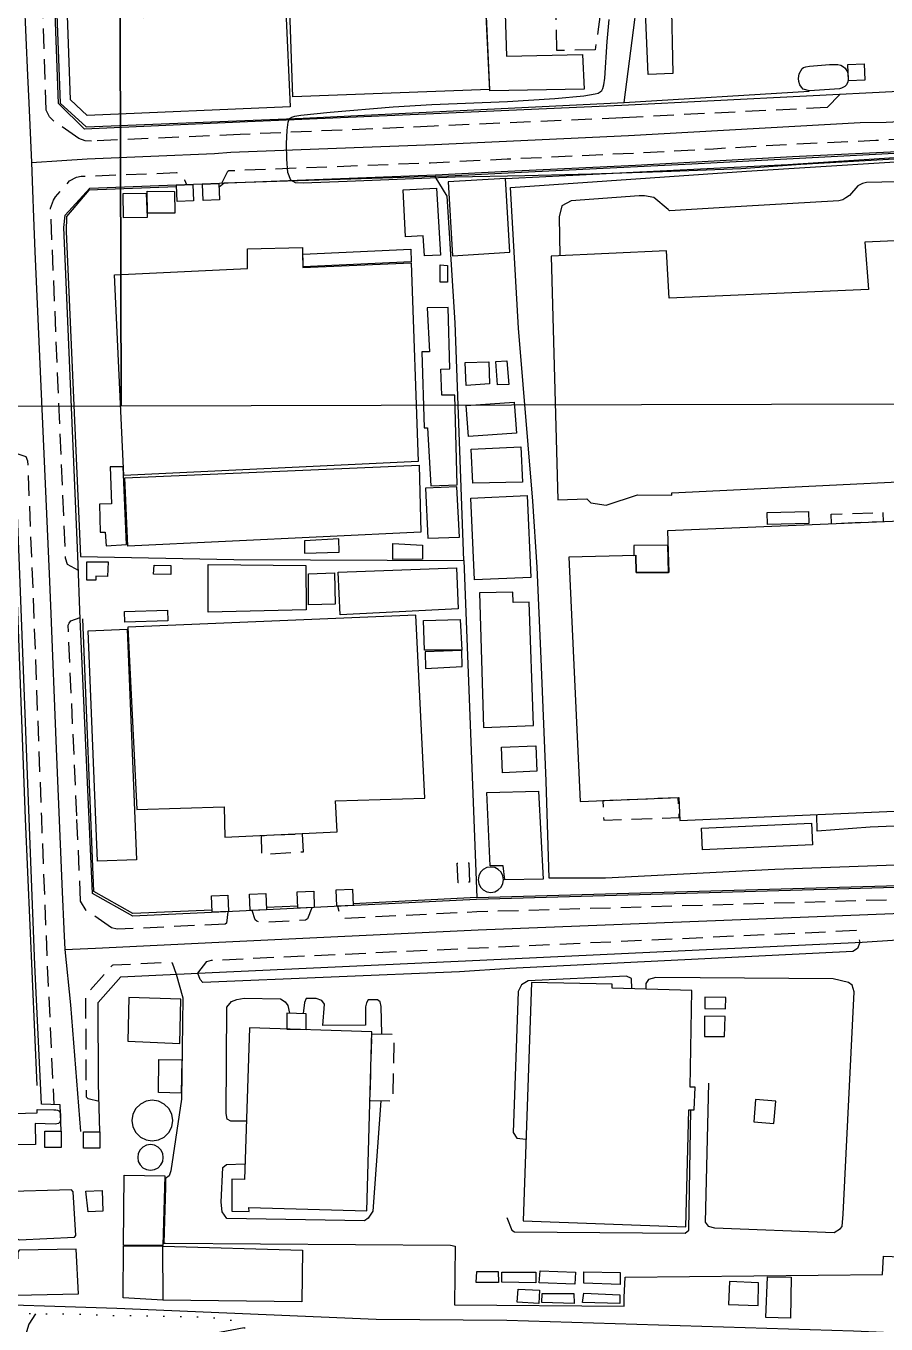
# Model space of a CAD drawing. Header units: millimetres. Extents: x 220021 to 223505, y 489325 to 491820.
# Drawn here: x 221780.4 to 221990.5, y 490481.4 to 490798.6 of the extents above; entities that cross this region are included whole.
import ezdxf

# ---------------------------------------------------------------- set-up
doc = ezdxf.new("R2010")
doc.units = ezdxf.units.MM
for name, pattern in [('15M2P5', [17.5, 15, -2.5]), ('5M2P5', [7.5, 5, -2.5]), ('AM4', [4, 0, -4])]:
    doc.linetypes.add(name, pattern=pattern)
for name, color, linetype in [('A0013110', 8, 'Continuous'), ('A0013118', 8, 'Continuous'), ('A0023210', 8, 'Continuous'), ('A0033324', 8, '5M2P5'), ('B0014110', 8, 'Continuous'), ('B0014111', 8, 'Continuous'), ('B0014116', 8, '5M2P5'), ('B0024120', 8, 'B0024120'), ('B0024127', 8, 'Continuous'), ('C0076117', 8, 'Continuous'), ('D0015112', 8, '15M2P5'), ('D0025111', 8, 'AM4'), ('F0017111', 8, 'Continuous'), ('F0047224', 8, 'Continuous'), ('zd001', 7, 'Continuous')]:
    doc.layers.add(name, color=color, linetype=linetype)
doc.linetypes.add('B0024120', pattern='A,10,-1.75,[133,ltypeshp.shx,S=0.75,R=0,X=0,Y=0],-3.25', length=15)

msp = doc.modelspace()

# ---------------------------------------------------------------- linework, layer by layer
at = {"layer": 'A0013110', "flags": 128}
for points in [[(222066.938, 490838.675), (222075.313, 490842.907), (222088.497, 490820.987), (222095.442, 490809.419), (222103.827, 490795.348), (222103.812, 490794.507), (222100.63, 490787.964), (222088.524, 490786.928), (222038.791, 490784.851), (221925.967, 490779.177), (221879.943, 490777.12), (221832.598, 490775.095), (221794.678, 490773.41), (221788.272, 490779.639), (221786.924, 490817.215), (221785.771, 490849.27), (221788.799, 490853.769), (221788.575, 490858.77), (221794.958, 490859.184)], [(221788.943, 490528.569), (221788.734, 490534.972), (221784.154, 490535.178), (221782.553, 490569.147), (221781.121, 490604.96), (221779.028, 490660.377), (221777.676, 490693.582), (221777.623, 490694.33)], [(221798.41, 490528.368), (221798.085, 490540.203), (221798.003, 490559.968), (221803.572, 490566.24), (221825.856, 490567.321), (221891.236, 490570.354), (221984.673, 490574.69), (222015.556, 490576.724), (222083.667, 490579.96), (222127.247, 490581.237)]]:
    msp.add_lwpolyline(points, dxfattribs=at)
at = {"layer": 'A0013110'}
msp.add_lwpolyline([(222026.895, 490589.067), (221890.439, 490585.117), (221829.174, 490582.132), (221806.431, 490581.065), (221796.634, 490586.652), (221793.594, 490653.668), (221793.02, 490669.156), (221789.571, 490749.372), (221789.915, 490752.37), (221795.924, 490758.948), (221880.405, 490762.233), (221898.11, 490763.119), (221929.26, 490764.58), (221948.542, 490765.63), (221967.626, 490766.727), (221988.168, 490767.706), (222008.503, 490768.696)], dxfattribs=at)
at = {"layer": 'A0013118'}
for points in [[(222001.869, 490593.882), (221963.325, 490592.455), (221921.983, 490590.405), (221908.202, 490590.336), (221907.492, 490614.033), (221906.207, 490643.932), (221905.276, 490666.324), (221904.217, 490682.497), (221900.712, 490724.746), (221898.708, 490759.11), (221956.447, 490763.131), (222060.172, 490769.655)], [(221993.723, 490746.164), (221993.224, 490760.536), (221985.746, 490760.379), (221984.716, 490760.083), (221983.596, 490759.576), (221981.595, 490757.215), (221980.673, 490756.605), (221979.977, 490756.128), (221978.984, 490755.841), (221955.086, 490754.505), (221937.611, 490753.474), (221937.249, 490753.765), (221933.733, 490756.733), (221931.456, 490757.128), (221930.212, 490757.089), (221913.599, 490755.916), (221911.318, 490754.648), (221910.626, 490751.951), (221910.787, 490742.424)], [(221996.411, 490603.231), (221986.641, 490602.857), (221973.693, 490601.866), (221973.584, 490605.9)], [(221984.065, 490574.662), (221983.543, 490573.171), (221982.431, 490572.452), (221898.553, 490568.28), (221886.285, 490567.445), (221823.597, 490564.907), (221822.925, 490565.607), (221822.332, 490567.15)], [(221817.031, 490566.893), (221818.704, 490561.083), (221818.359, 490536.321), (221815.753, 490518.845), (221815.312, 490517.662), (221814.423, 490516.945), (221814.431, 490514.823), (221814.041, 490501.143), (221814.487, 490501.148), (221884.104, 490500.692), (221885.221, 490500.468), (221885.056, 490486.083), (221926.559, 490485.807), (221926.55, 490487.929), (221926.753, 490492.883), (221989.671, 490493.537), (221989.876, 490498.019), (222012.907, 490497.095)], [(221928.421, 490563.331), (221928.33, 490565.821), (221927.121, 490566.454), (221903.028, 490565.261), (221901.47, 490564.301), (221900.584, 490562.642), (221899.387, 490528.203), (221900.285, 490526.798), (221902.516, 490526.607)], [(221947.087, 490540.277), (221946.333, 490506.291), (221947.006, 490505.355), (221948.57, 490504.899), (221977.804, 490503.788), (221979.362, 490504.748), (221979.806, 490505.224), (221980.016, 490508.291), (221982.695, 490562.552), (221982.242, 490564.198), (221981.346, 490564.896), (221977.549, 490565.8), (221934.262, 490566.057), (221932.479, 490565.567), (221931.814, 490564.617), (221931.773, 490563.237)], [(221834.205, 490530.958), (221830.43, 490531.024), (221829.535, 490531.486), (221829.306, 490532.898), (221829.423, 490558.837), (221830.533, 490560.263), (221831.87, 490560.748), (221833.654, 490561.003), (221842.579, 490560.86), (221843.698, 490560.164), (221844.371, 490559.228), (221844.756, 490557.371)], [(221867.309, 490552.297), (221867.131, 490558.993), (221866.903, 490560.169), (221866.231, 490560.634), (221864, 490560.611), (221863.557, 490559.899), (221863.338, 490558.953), (221863.356, 490554.474), (221852.87, 490554.365), (221853.295, 490559.556), (221852.621, 490560.493), (221851.281, 490560.95), (221848.826, 490560.925), (221848.384, 490559.977), (221848.124, 490557.255)], [(221867.099, 490535.927), (221865.104, 490508.983), (221863.996, 490507.321), (221863.106, 490506.605), (221829.412, 490507.198), (221828.29, 490508.837), (221828.057, 490511.192), (221828.468, 490519.685), (221829.358, 490520.402), (221833.868, 490520.571)], [(221897.821, 490507.427), (221899.038, 490504.385), (221899.71, 490503.92), (221941.435, 490503.646), (221942.325, 490504.363), (221942.846, 490533.766)]]:
    msp.add_lwpolyline(points, dxfattribs=at)
at = {"layer": 'A0023210', "flags": 128}
for points in [[(221789.88, 490572.932), (221797.32, 490573.286), (221827.515, 490574.726), (221890.838, 490577.736), (222021.225, 490582.896), (222026.901, 490583.289), (222039.334, 490584.15), (222052.498, 490585.061), (222070.292, 490586.294), (222089.653, 490587.092), (222120.113, 490588.059), (222125.647, 490591.793), (222126.871, 490595.543), (222127.049, 490603.235), (222127.226, 490610.927), (222128.194, 490672.314), (222129.439, 490711.572), (222129.966, 490756.94), (222129.951, 490761.023), (222129.683, 490764.301), (222129.397, 490765.703), (222125.968, 490772.858), (222119.008, 490784.328), (222087.393, 490837.542)], [(221779.084, 490823.771), (221780.741, 490786.488), (221780.889, 490783.162), (221781.037, 490779.836), (221781.687, 490765.208), (221781.984, 490758.522), (221782.219, 490751.842), (221782.514, 490743.463), (221786.024, 490664.766), (221786.311, 490657.022), (221787.764, 490622.009), (221789.216, 490586.995), (221789.593, 490577.9), (221789.88, 490572.932), (221791.229, 490559.423), (221793.677, 490528.469)], [(221781.687, 490765.208), (221789.11, 490765.737), (221795.301, 490766.179), (221826.393, 490767.422), (221830.446, 490767.744), (221845.5, 490768.329), (221860.554, 490768.914), (221880.174, 490769.677), (221927.614, 490771.879), (221984.149, 490775.018), (221990.53, 490775.086), (222040.168, 490777.652), (222051.035, 490778.422), (222088.133, 490780.042), (222095.276, 490780.446), (222107.412, 490781.658), (222119.008, 490784.328)]]:
    msp.add_lwpolyline(points, dxfattribs=at)
at = {"layer": 'A0033324'}
for points in [[(221979.188, 490781.854), (221976.102, 490778.695), (221926.122, 490776.181), (221880.074, 490774.123), (221832.728, 490772.098), (221796.364, 490770.482), (221794.836, 490770.51), (221793.283, 490771.095), (221787.15, 490775.34), (221786.108, 490776.443), (221785.329, 490778), (221783.926, 490817.108), (221782.821, 490847.844), (221783.702, 490848.952), (221785.903, 490849.466)], [(221829.702, 490582.158), (221829.365, 490579.368), (221829.057, 490579.123), (221802.647, 490577.885), (221801.28, 490578.252), (221795.087, 490582.502), (221793.717, 490584.741), (221792.772, 490605.585), (221790.658, 490652.188), (221790.922, 490652.682), (221791.29, 490653.21), (221793.579, 490654.068)]]:
    msp.add_lwpolyline(points, dxfattribs=at)
at = {"layer": 'A0033324', "flags": 128}
for points in [[(221828.195, 490760.203), (221829.691, 490763.111), (221829.944, 490763.273), (221879.21, 490765.193), (221897.964, 490766.115), (221929.108, 490767.577), (221948.374, 490768.626), (221967.468, 490769.723), (221988.024, 490770.702), (222008.354, 490771.693), (222028.404, 490772.72), (222041.354, 490773.448), (222061.21, 490774.872), (222063.081, 490773.437), (222064.231, 490772.081)], [(221793.154, 490665.541), (221790.532, 490667.039), (221790.039, 490668.594), (221790.022, 490669.036), (221788.251, 490710.237), (221786.367, 490754.054), (221787.063, 490756.041), (221787.557, 490756.879), (221791.027, 490760.749), (221792.711, 490761.636), (221793.801, 490761.88), (221817.057, 490762.772), (221817.691, 490762.598), (221819.074, 490760.988), (221819.552, 490759.867)], [(221777.623, 490694.33), (221780.282, 490693.366), (221780.731, 490692.307), (221782.026, 490660.494), (221784.119, 490605.077), (221785.55, 490569.278), (221787.164, 490535.043)], [(222033.208, 490591.372), (222032.043, 490588.998), (222028.082, 490586.101), (221890.556, 490582.119), (221857.677, 490580.517), (221857.192, 490580.934), (221856.545, 490583.466)], [(221850.172, 490583.155), (221849.165, 490580.45), (221848.625, 490580.076), (221837.535, 490579.536), (221836.796, 490579.822), (221836.361, 490580.179), (221835.628, 490582.446)], [(221822.332, 490567.15), (221824.532, 490569.975), (221825.714, 490570.318), (221891.097, 490573.351), (221983.165, 490577.623), (221983.365, 490577.535), (221983.702, 490577.089), (221984.065, 490574.662)], [(221798.207, 490535.752), (221795.514, 490536.436), (221795.175, 490536.864), (221795.085, 490540.156), (221795.05, 490548.678), (221794.996, 490561.891), (221801.506, 490569.11), (221801.652, 490569.151), (221815.538, 490569.824), (221816.073, 490569.664), (221817.031, 490566.893)]]:
    msp.add_lwpolyline(points, dxfattribs=at)
at = {"layer": 'B0014110'}
for points in [[(221895.2, 490716.614), (221897.865, 490716.803), (221898.372, 490711.03), (221895.603, 490710.904)], [(221811.544, 490664.663), (221811.658, 490666.838), (221815.782, 490666.777), (221815.728, 490664.557)], [(221905.71, 490491.494), (221905.973, 490494.375), (221914.597, 490494.071), (221914.456, 490491.166)], [(221890.325, 490491.53), (221890.483, 490494.246), (221895.77, 490494.217), (221895.848, 490491.524)], [(221896.628, 490491.649), (221896.654, 490494.051), (221904.928, 490494.098), (221904.974, 490491.517)], [(221916.697, 490491.397), (221916.637, 490494.172), (221925.549, 490493.992), (221925.509, 490491.05)], [(221900.635, 490489.905), (221905.857, 490489.697), (221905.655, 490486.43), (221900.354, 490486.748)], [(221906.38, 490486.662), (221906.442, 490488.897), (221914.244, 490488.871), (221914.268, 490486.419)], [(221916.311, 490486.661), (221916.693, 490488.951), (221925.496, 490488.507), (221925.428, 490486.416)]]:
    msp.add_lwpolyline(points, close=True, dxfattribs=at)
at = {"layer": 'B0014110', "flags": 128}
msp.add_lwpolyline([(221814.939, 490655.815), (221815.011, 490653.212), (221804.516, 490652.92), (221804.444, 490655.523)], close=True, dxfattribs=at)
at = {"layer": 'B0014111', "flags": 128}
for points in [[(221808.682, 490806.713), (221808.98, 490800.719), (221843.825, 490802.33), (221844.933, 490778.829), (221795.279, 490776.707), (221791.244, 490780.547), (221790.406, 490803.483), (221792.903, 490803.602), (221792.816, 490806.294)], [(221938.039, 490806.131), (221938.439, 490786.998), (221932.366, 490786.783), (221931.541, 490805.866)], [(221892.598, 490804.471), (221893.604, 490783.114), (221845.584, 490781.26), (221844.822, 490802.415)], [(221897.428, 490801.563), (221897.739, 490791.237), (221916.35, 490791.624), (221916.782, 490783.191), (221893.688, 490782.759), (221892.794, 490801.21)], [(221976.667, 490789.181), (221978.728, 490789.175), (221979.451, 490789.001), (221980.127, 490788.655), (221980.501, 490788.288), (221980.781, 490787.906), (221981.122, 490787.413), (221981.272, 490786.232), (221981.253, 490785.589), (221981.134, 490784.927), (221980.834, 490784.218), (221980.43, 490783.812), (221979.642, 490783.407), (221979.12, 490783.249), (221971.809, 490782.722), (221970.238, 490783.199), (221969.861, 490783.646), (221969.426, 490784.193), (221969.171, 490785.021), (221969.151, 490785.737), (221969.311, 490786.945), (221969.981, 490788.178), (221970.377, 490788.469), (221970.885, 490788.645), (221971.763, 490788.799)], [(221897.543, 490761.369), (221883.496, 490760.544), (221884.559, 490742.476), (221898.605, 490743.3)], [(221809.832, 490757.694), (221803.982, 490757.582), (221804.122, 490751.801), (221810.037, 490751.862)], [(221809.933, 490758.204), (221816.65, 490758.153), (221816.751, 490752.886), (221810.056, 490752.847)], [(221880.689, 490759.012), (221881.607, 490742.62), (221877.754, 490742.42), (221877.372, 490747.36), (221873.065, 490747.063), (221872.525, 490758.551)], [(222032.493, 490754.978), (222005.774, 490753.598), (222005.791, 490746.697), (221985.339, 490745.793), (221986.193, 490734.229), (221937.536, 490732.127), (221936.847, 490743.691), (221908.643, 490742.32), (221910.277, 490682.789), (221917.369, 490683.088), (221918.362, 490682.047), (221922.157, 490681.505), (221929.739, 490684.044), (221938.152, 490683.99), (221938.15, 490684.507), (222035.298, 490689.229)], [(221847.934, 490744.456), (221847.975, 490739.607), (221874.455, 490740.747), (221876.186, 490692.216), (221804.286, 490688.762), (221802.016, 490737.758), (221834.469, 490739.376), (221834.446, 490744.153)], [(221874.357, 490744.104), (221874.501, 490740.988), (221848.082, 490739.768), (221847.99, 490742.887)], [(221881.554, 490740.26), (221883.389, 490740.078), (221883.391, 490735.984), (221881.577, 490735.986)], [(221883.484, 490729.788), (221878.35, 490729.698), (221878.966, 490718.987), (221877.07, 490718.971), (221877.68, 490700.399), (221878.5, 490700.409), (221879.296, 490686.219), (221885.746, 490686.51), (221885.151, 490708.413), (221881.996, 490708.41), (221881.688, 490714.749), (221883.922, 490714.847)], [(221899.663, 490706.666), (221900.174, 490699.072), (221888.461, 490698.284), (221887.95, 490705.879)], [(221901.241, 490695.793), (221901.659, 490687.137), (221889.509, 490686.918), (221889.12, 490695.179)], [(221876.44, 490691.324), (221876.858, 490674.9), (221805.25, 490671.489), (221804.516, 490688.215)], [(221804.121, 490690.912), (221800.902, 490690.854), (221801.221, 490681.838), (221798.347, 490681.762), (221798.489, 490674.876), (221799.727, 490674.95), (221799.989, 490671.55), (221804.911, 490671.882)], [(221885.647, 490685.995), (221877.965, 490685.702), (221878.522, 490673.444), (221886.315, 490673.719)], [(221902.835, 490683.884), (221903.681, 490663.808), (221889.937, 490663.249), (221889.023, 490683.26)], [(222009.793, 490678.264), (221937.146, 490675.2), (221937.427, 490665.033), (221929.445, 490665.043), (221929.335, 490669.241), (221913.005, 490668.823), (221915.758, 490609.099), (221939.871, 490610.094), (221940.112, 490604.488), (221996.346, 490606.861), (221996.44, 490601.576), (222007.651, 490602.015), (222007.331, 490607.891), (222012.548, 490607.988), (222012.62, 490608.704)], [(221971.573, 490679.982), (221971.655, 490677.045), (221961.503, 490676.762), (221961.421, 490679.699)], [(221856.787, 490673.245), (221848.375, 490672.781), (221848.375, 490669.784), (221856.92, 490670.061)], [(221869.991, 490672.167), (221877.207, 490671.741), (221877.235, 490668.294), (221869.982, 490668.202)], [(221937.213, 490671.743), (221928.9, 490671.624), (221928.893, 490669.25), (221929.357, 490669.261), (221929.478, 490665.081), (221937.385, 490665.066)], [(221885.544, 490666.183), (221885.967, 490656.178), (221857.102, 490654.724), (221856.633, 490665.126)], [(221899.291, 490660.277), (221891.153, 490660.082), (221892.18, 490627.213), (221904.366, 490627.65), (221903.281, 490657.789), (221899.428, 490657.704)], [(221875.629, 490654.644), (221805.213, 490651.713), (221807.481, 490607.125), (221828.816, 490607.774), (221828.936, 490600.395), (221856.377, 490601.692), (221856.016, 490609.269), (221877.782, 490609.879)], [(221886.478, 490653.533), (221886.865, 490646.063), (221877.759, 490646.068), (221877.484, 490653.36)], [(221805.114, 490651.206), (221807.391, 490594.881), (221797.834, 490594.493), (221795.545, 490650.817)], [(221886.865, 490645.984), (221877.917, 490645.704), (221877.944, 490641.61), (221886.914, 490642.059)], [(221904.96, 490622.732), (221905.197, 490616.533), (221896.782, 490616.076), (221896.534, 490622.336)], [(221905.616, 490611.618), (221906.747, 490590.132), (221897.368, 490589.945), (221896.934, 490593.392), (221893.8, 490593.35), (221892.991, 490611.288)], [(221972.272, 490603.817), (221972.51, 490598.478), (221945.684, 490597.291), (221945.447, 490602.621)], [(221903.848, 490564.904), (221901.821, 490506.618), (221941.62, 490505.133), (221942.357, 490533.751), (221943.609, 490533.789), (221943.9, 490539.264), (221942.67, 490539.259), (221943.052, 490562.92), (221923.604, 490563.466), (221923.605, 490564.498)], [(221805.527, 490561.197), (221805.208, 490550.514), (221817.912, 490549.953), (221818.165, 490560.807)], [(221844.102, 490557.394), (221844.125, 490553.486), (221848.81, 490553.355), (221848.791, 490557.232)], [(221834.945, 490553.754), (221833.744, 490516.767), (221830.631, 490516.785), (221830.646, 490509.03), (221834.853, 490508.922), (221834.825, 490509.879), (221863.659, 490509.061), (221864.845, 490552.826)], [(221812.829, 490546.089), (221818.402, 490545.993), (221818.244, 490537.803), (221812.71, 490537.985)], [(221958.644, 490536.287), (221958.182, 490530.809), (221963.113, 490530.392), (221963.576, 490535.871)], [(221804.371, 490517.771), (221814.256, 490517.613), (221813.804, 490500.602), (221804.154, 490500.647)], [(221804.154, 490500.528), (221813.698, 490500.481), (221813.834, 490487.259), (221804.082, 490487.839)], [(221813.801, 490500.48), (221847.882, 490499.454), (221847.78, 490486.823), (221813.908, 490487.255)], [(221952.242, 490491.808), (221952.028, 490486.205), (221959.221, 490485.921), (221959.356, 490491.479)]]:
    msp.add_lwpolyline(points, close=True, dxfattribs=at)
at = {"layer": 'B0014111'}
for points in [[(221887.918, 490710.746), (221887.697, 490716.403), (221893.459, 490716.567), (221893.575, 490711.126)], [(221795.238, 490667.702), (221800.41, 490667.635), (221800.29, 490664.105), (221797.464, 490664.154), (221797.428, 490663.188), (221795.238, 490663.194)], [(221824.891, 490666.973), (221848.709, 490666.759), (221848.829, 490655.958), (221824.852, 490655.369)], [(221849.407, 490664.773), (221855.705, 490665.001), (221855.937, 490657.307), (221849.36, 490657.138)], [(221795.002, 490513.914), (221798.949, 490514.078), (221799.114, 490508.999), (221795.531, 490508.839)], [(221961.565, 490492.975), (221967.308, 490492.903), (221967.145, 490482.878), (221961.112, 490483.024)]]:
    msp.add_lwpolyline(points, close=True, dxfattribs=at)
at = {"layer": 'B0014111', "flags": 128}
msp.add_lwpolyline([(221765.814, 490532.556), (221783.116, 490533.055), (221783.097, 490533.828), (221787.153, 490533.785), (221787.652, 490533.763), (221788.079, 490533.683), (221788.374, 490533.483), (221788.633, 490533.211), (221788.758, 490532.873), (221788.822, 490531.668), (221788.755, 490531.189), (221788.608, 490530.769), (221788.334, 490530.386), (221787.489, 490530.284), (221782.591, 490530.398), (221782.71, 490525.273), (221776.7, 490525.198)], dxfattribs=at)
at = {"layer": 'B0014116'}
msp.add_lwpolyline([(221909.651, 490808.483), (221921.695, 490808.92), (221919.437, 490792.748), (221910.095, 490792.628)], close=True, dxfattribs=at)
at = {"layer": 'B0014116', "flags": 128}
for points in [[(221989.691, 490679.754), (221989.821, 490677.467), (221977.191, 490676.954), (221977.11, 490679.309)], [(221939.753, 490610.003), (221921.345, 490609.256), (221921.51, 490604.502), (221939.98, 490605.23)], [(221847.826, 490601.233), (221848.055, 490596.745), (221837.954, 490596.107), (221837.943, 490600.764)], [(221888.554, 490594.141), (221888.735, 490589.358), (221885.935, 490589.251), (221885.754, 490594.035)], [(221864.859, 490552.351), (221870.291, 490552.231), (221869.971, 490535.906), (221864.433, 490535.947)]]:
    msp.add_lwpolyline(points, close=True, dxfattribs=at)
at = {"layer": 'B0024120', "flags": 128}
for points in [[(221926.551, 490779.893), (221931.803, 490821.065), (221934.038, 490847.268), (221934.906, 490863.183)], [(221789.928, 490854.63), (221786.067, 490849.025), (221788.704, 490779.72), (221795.057, 490773.927), (221848.104, 490776.12), (221926.551, 490779.893), (221971.762, 490782.693)], [(221817.13, 490759.264), (221795.687, 490758.499), (221790.246, 490752.055), (221790.17, 490748.386), (221793.657, 490668.942), (221831.144, 490668.223), (221887.331, 490667.98), (221885.242, 490726.084), (221883.266, 490757.043), (221880.3, 490761.815), (221828.766, 490760.185), (221827.577, 490759.244)], [(221688.77, 490494.085), (221689.312, 490492.962), (221689.876, 490492.504), (221691.699, 490491.79), (221710.634, 490489.417), (221762.034, 490486.622), (221802.531, 490485.28), (221865.954, 490482.61), (221897.872, 490482.365), (221982.553, 490479.731), (222028.521, 490477.72), (222072.374, 490476.071), (222095.707, 490475.254), (222141.899, 490475.067), (222142.22, 490478.688), (222205.902, 490475.171), (222205.411, 490539.353), (222209.04, 490539.502), (222209.236, 490577.625), (222209.32, 490580.033), (222209.446, 490600.003), (222209.526, 490638.613), (222210.086, 490674.689), (222210.801, 490702.811), (222180.03, 490702.471), (222145.288, 490702.803), (222138.011, 490697.811), (222136.687, 490639.97), (222134.909, 490590.26)], [(221777.18, 490686.334), (221780.141, 490604.835), (221782.985, 490539.703)], [(221887.331, 490667.98), (221890.506, 490585.606), (221860.321, 490584.111)], [(221825.813, 490582.528), (221806.496, 490581.757), (221796.94, 490587.072), (221794.25, 490653.772)], [(221890.506, 490585.606), (222027.786, 490589.584), (222032.199, 490591.96), (222033.24, 490593.099), (222033.717, 490594.027), (222034.132, 490595.26), (222034.326, 490598.16), (222034.268, 490606.362)], [(221846.796, 490583.498), (221839.105, 490583.185)]]:
    msp.add_lwpolyline(points, dxfattribs=at)
at = {"layer": 'B0024120'}
msp.add_lwpolyline([(222060.07, 490771.088), (222037.874, 490769.799), (221992.59, 490767.44), (221943.065, 490764.826), (221899.781, 490762.748), (221883.568, 490761.922), (221880.3, 490761.815)], dxfattribs=at)
at = {"layer": 'B0024127', "flags": 128}
for points in [[(221981.335, 490785.173), (221981.177, 490789.169), (221985.175, 490789.326), (221985.332, 490785.329)], [(221817.274, 490755.717), (221817.125, 490759.714), (221821.123, 490759.863), (221821.271, 490755.865)], [(221823.655, 490755.967), (221823.506, 490759.964), (221827.503, 490760.114), (221827.652, 490756.116)], [(221825.831, 490582.086), (221825.671, 490586.083), (221829.669, 490586.242), (221829.827, 490582.245)], [(221835.13, 490582.483), (221834.97, 490586.479), (221838.968, 490586.639), (221839.126, 490582.642)], [(221846.814, 490583.052), (221846.654, 490587.049), (221850.651, 490587.208), (221850.81, 490583.211)], [(221856.342, 490583.512), (221856.182, 490587.509), (221860.179, 490587.668), (221860.338, 490583.671)], [(221784.955, 490524.557), (221784.942, 490528.557), (221788.943, 490528.569), (221788.954, 490524.569)], [(221794.422, 490524.356), (221794.409, 490528.356), (221798.41, 490528.368), (221798.421, 490524.368)]]:
    msp.add_lwpolyline(points, close=True, dxfattribs=at)
at = {"layer": 'C0076117', "flags": 128}
for points in [[(221897.02, 490589.997), (221896.868, 490590.954), (221896.429, 490591.816), (221895.744, 490592.501), (221894.881, 490592.941), (221893.925, 490593.092), (221892.968, 490592.941), (221892.105, 490592.501), (221891.42, 490591.816), (221890.981, 490590.954), (221890.829, 490589.997), (221890.981, 490589.041), (221891.42, 490588.178), (221892.105, 490587.493), (221892.968, 490587.053), (221893.925, 490586.902), (221894.881, 490587.053), (221895.744, 490587.493), (221896.429, 490588.178), (221896.868, 490589.041)], [(221946.216, 490561.3), (221946.216, 490558.52), (221951.292, 490558.427), (221951.379, 490561.204)], [(221951.222, 490556.574), (221946.178, 490556.638), (221946.15, 490551.648), (221951.007, 490551.696)], [(221816.211, 490531.129), (221815.967, 490532.669), (221815.259, 490534.058), (221814.157, 490535.161), (221812.767, 490535.869), (221811.228, 490536.112), (221809.688, 490535.869), (221808.298, 490535.161), (221807.196, 490534.058), (221806.488, 490532.669), (221806.244, 490531.129), (221806.488, 490529.589), (221807.196, 490528.2), (221808.298, 490527.097), (221809.688, 490526.39), (221811.228, 490526.146), (221812.767, 490526.39), (221814.157, 490527.097), (221815.259, 490528.2), (221815.967, 490529.589)], [(221813.914, 490522.12), (221813.761, 490523.088), (221813.316, 490523.96), (221812.624, 490524.653), (221811.751, 490525.097), (221810.784, 490525.251), (221809.816, 490525.097), (221808.943, 490524.653), (221808.251, 490523.96), (221807.806, 490523.088), (221807.653, 490522.12), (221807.806, 490521.153), (221808.251, 490520.28), (221808.943, 490519.587), (221809.816, 490519.143), (221810.784, 490518.989), (221811.751, 490519.143), (221812.624, 490519.587), (221813.316, 490520.28), (221813.761, 490521.153)], [(221773.898, 490513.73), (221773.219, 490513.257), (221773.515, 490508.469), (221774.314, 490508.243), (221777.746, 490508.237), (221778.166, 490502.223), (221778.686, 490501.954), (221792.191, 490502.644), (221792.574, 490503.05), (221791.899, 490513.756), (221791.471, 490514.229)], [(221773.899, 490496.3), (221774.071, 490488.404), (221793.218, 490488.822), (221792.584, 490499.674), (221778.699, 490499.5), (221778.364, 490498.943), (221778.362, 490497.326), (221774.263, 490496.683)]]:
    msp.add_lwpolyline(points, close=True, dxfattribs=at)
at = {"layer": 'D0015112', "flags": 128}
msp.add_lwpolyline([(221782.669, 490483.939), (221781.015, 490481.377), (221780.502, 490479.478), (221780.526, 490476.125), (221780.726, 490475.167), (221781.315, 490474.426), (221782.466, 490473.805), (221783.581, 490473.718), (221785.927, 490473.945), (221797.679, 490475.743), (221806.221, 490476.654), (221812.453, 490477.164), (221818.059, 490477.718), (221824.579, 490478.84), (221826.299, 490479.176), (221833.704, 490480.535)], dxfattribs=at)
at = {"layer": 'D0025111', "flags": 128}
msp.add_lwpolyline([(221777.182, 490483.978), (221790.756, 490483.882), (221802.563, 490483.507), (221815.334, 490483.34), (221823.45, 490483.19), (221828.799, 490482.712), (221833.018, 490481.713), (221833.962, 490480.093), (221834.24, 490477.978), (221835.799, 490476.317), (221837.452, 490474.793), (221839.276, 490474.255), (221842.185, 490473.431), (221852.72, 490471.241), (221860.004, 490470.401), (221864.515, 490469.877), (221869.846, 490469.414), (221870.73, 490468.938), (221871.452, 490464.498), (221871.618, 490459.533), (221871.7, 490456.205), (221871.708, 490454.071), (221871.706, 490452.42), (221871.683, 490451.262), (221871.574, 490450.035), (221871.375, 490449.416), (221870.763, 490449.162), (221860.184, 490447.624), (221857.126, 490447.171), (221855.139, 490446.843), (221854.031, 490446.528), (221850.822, 490446.323), (221844.587, 490446.687), (221840.052, 490447.293), (221836.537, 490447.816), (221832.674, 490448.098), (221826.478, 490447.868), (221818.919, 490447.338), (221810.992, 490446.484), (221798.902, 490444.542), (221783.024, 490440.425), (221770.459, 490438.44), (221764.62, 490438.562), (221762.17, 490438.619), (221758.687, 490438.412), (221757.028, 490437.856), (221755.459, 490437.221), (221753.727, 490436.155), (221750.967, 490433.136), (221748.449, 490430.215), (221746.645, 490428.889), (221745.018, 490428.542), (221742.004, 490428.679), (221734.964, 490429.49), (221720.331, 490431.257), (221708.259, 490432.895), (221704.889, 490433.496), (221702.274, 490433.945), (221700.408, 490434.318), (221697.642, 490435.462), (221694.966, 490438.552), (221693.34, 490444.508), (221693.249, 490454.726), (221693.209, 490472.387), (221692.886, 490481.377), (221692.759, 490483.23), (221692.592, 490485.094), (221692.576, 490486.598), (221692.584, 490487.573), (221692.625, 490488.131), (221692.73, 490488.818), (221692.827, 490489.181), (221695.192, 490489.624), (221699.274, 490489.209), (221708.163, 490487.838), (221718.238, 490486.955), (221728.462, 490486.6), (221747.287, 490485.414), (221756.522, 490484.759)], close=True, dxfattribs=at)
at = {"layer": 'F0017111', "elevation": 35}
msp.add_lwpolyline([(221998.276, 490766.427), (221969.665, 490764.72), (221955.095, 490763.733), (221935.876, 490762.953), (221918.552, 490762.396), (221902.277, 490762.002), (221885.24, 490761.658), (221858.871, 490760.613), (221848.085, 490760.174), (221846.229, 490760.262), (221845.045, 490760.962), (221844.375, 490762.8), (221844.072, 490766.032), (221844.035, 490769.84), (221844.174, 490773.136), (221844.418, 490775.1), (221844.776, 490775.99), (221845.276, 490776.333), (221846.034, 490776.576), (221847.523, 490776.84), (221854.692, 490777.585), (221870.116, 490778.866), (221879.493, 490779.442), (221898.01, 490780.181), (221909.574, 490780.9), (221916.683, 490781.533), (221919.422, 490781.987), (221920.133, 490782.221), (221920.653, 490782.493), (221921.037, 490782.828), (221921.34, 490783.301), (221921.585, 490784.193), (221921.791, 490785.838), (221922.362, 490794.803), (221922.862, 490800.179)], dxfattribs=at)
at = {"layer": 'F0047224', "flags": 128}
msp.add_lwpolyline([(221897.543, 490761.369), (221966.487, 490764.72), (222018.604, 490768.179), (222037.901, 490769.262)], dxfattribs=at)
at = {"layer": 'zd001'}
for points in [[(221357.22, 491259.44), (221802.16, 491260.58), (221803.59, 490705.69), (221358.62, 490704.55), (221357.22, 491259.44)], [(221802.16, 491260.58), (222247.11, 491261.74), (222248.57, 490706.84), (221803.59, 490705.69), (221802.16, 491260.58)]]:
    msp.add_lwpolyline(points, dxfattribs=at)

doc.saveas('drawing.dxf')
